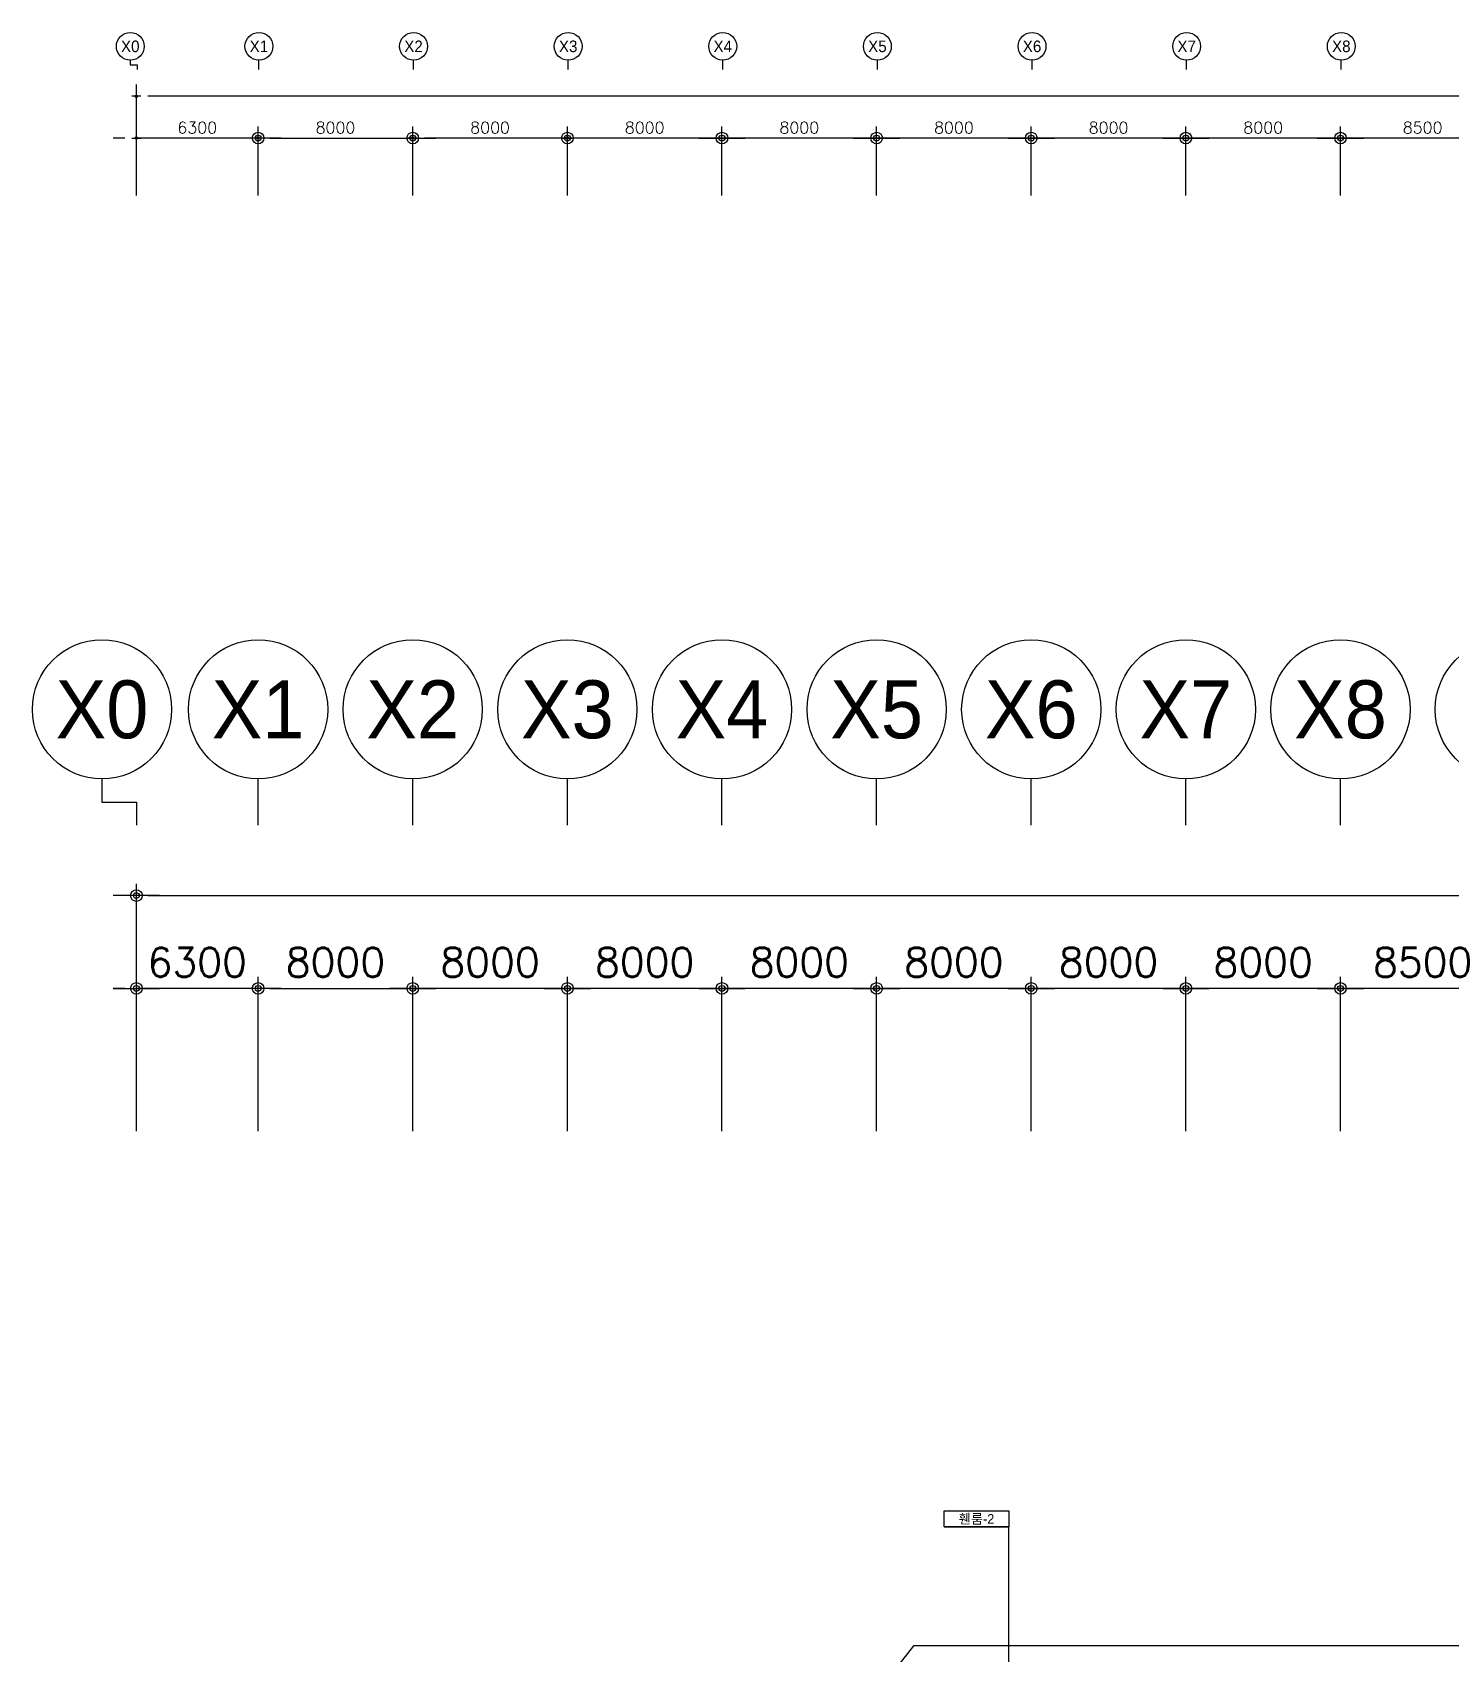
# Model space of a CAD drawing. Header units: millimetres. Extents: x -7614 to 421357, y 85218 to 341757.
# Drawn here: x 71993 to 145365, y 257878 to 341757 of the extents above; entities that cross this region are included whole.
import ezdxf
from ezdxf.enums import TextEntityAlignment as Align

# ---------------------------------------------------------------- set-up
doc = ezdxf.new("R2010")
doc.units = ezdxf.units.MM
doc.header["$LTSCALE"] = 600
doc.header["$MEASUREMENT"] = 0
doc.layers.get('0').update_dxf_attribs({"linetype": 'CONTINUOUS', "lineweight": 0})
doc.layers.get('DEFPOINTS').update_dxf_attribs({"linetype": 'CONTINUOUS'})
for name, color, linetype in [('e-plan', 9, 'CONTINUOUS'), ('e-room-box', 7, 'CONTINUOUS'), ('e-text', 6, 'CONTINUOUS')]:
    doc.layers.add(name, color=color, linetype=linetype)
doc.styles.add('htw', font='Dotum.ttf')
doc.styles.add('kiahn', font='romans.shx', dxfattribs={"bigfont": 'cadhs.shx'})
doc.styles.add('YS1-UNIT$0$kiahn', font='romans.shx', dxfattribs={"bigfont": 'WHGTXT.shx'})
doc.styles.add('돋움', font='Dotum.ttf')
doc.dimstyles.new('YS1-UNIT$0$KIAHN', dxfattribs={"dimscale": 0.5, "dimtxt": 2.5, "dimasz": 1, "dimexe": 1, "dimexo": 1, "dimgap": 1, "dimtad": 1, "dimdec": 0, "dimzin": 1, "dimdsep": 46, "dimtxsty": 'YS1-UNIT$0$kiahn', "dimblk1": 'YS1-UNIT$0$DIMDOT', "dimblk2": 'YS1-UNIT$0$DIMDOT', "dimsah": 1, "dimcen": 0, "dimadec": 0, "dimazin": 0, "dimtfac": 1, "dimtdec": 0, "dimtix": 1, "dimtmove": 2, "dimatfit": 3, "dimldrblk": 'YS1-UNIT$0$DIMDOT', "dimfxl": 1, "dimtolj": 1, "dimtzin": 1, "dimarcsym": 0})

# ---------------------------------------------------------------- blocks, each defined once
blk = doc.blocks.new('YS1-UNIT$0$DIMDOT')
blk.add_line((-2, 0), (2, 0))
for radius in [0.5, 0.25]:
    blk.add_circle((0, 0), radius)
blk = doc.blocks.new('*D4')
at = {"layer": 'DEFPOINTS', "color": 0, "transparency": 16777216}
for p in [(-299440, 34020), (-299440, 26034), (-291440, 26034)]:
    blk.add_point(p, dxfattribs=at)
at = {"layer": 'e-plan', "color": 0, "lineweight": -2, "transparency": 16777216}
for p, q in [((-299440, 26634), (-299440, 34620)), ((-291440, 26634), (-291440, 34620)), ((-292040, 34020), (-298840, 34020))]:
    blk.add_line(p, q, dxfattribs=at)
at = {"layer": 'e-plan', "color": 0, "lineweight": -2, "transparency": 16777216, "xscale": 600, "yscale": 600, "zscale": 600, "rotation": 180}
blk.add_blockref('YS1-UNIT$0$DIMDOT', (-299440, 34020), dxfattribs=at)
at = {"layer": 'e-plan', "color": 0, "lineweight": -2, "transparency": 16777216, "xscale": 600, "yscale": 600, "zscale": 600}
blk.add_blockref('YS1-UNIT$0$DIMDOT', (-291440, 34020), dxfattribs=at)
at = {"layer": 'e-plan', "color": 0, "transparency": 16777216, "insert": (-295440, 35370), "char_height": 1500, "attachment_point": 5, "style": 'kiahn'}
blk.add_mtext('\\A1;8000', dxfattribs=at)
blk = doc.blocks.new('*D19')
at = {"layer": 'DEFPOINTS', "color": 0, "transparency": 16777216}
for p in [(-323440, 34020), (-323440, 26034), (-315440, 26034)]:
    blk.add_point(p, dxfattribs=at)
at = {"layer": 'e-plan', "color": 0, "lineweight": -2, "transparency": 16777216}
for p, q in [((-323440, 26634), (-323440, 34620)), ((-315440, 26634), (-315440, 34620)), ((-316040, 34020), (-322840, 34020))]:
    blk.add_line(p, q, dxfattribs=at)
at = {"layer": 'e-plan', "color": 0, "lineweight": -2, "transparency": 16777216, "xscale": 600, "yscale": 600, "zscale": 600, "rotation": 180}
blk.add_blockref('YS1-UNIT$0$DIMDOT', (-323440, 34020), dxfattribs=at)
at = {"layer": 'e-plan', "color": 0, "lineweight": -2, "transparency": 16777216, "xscale": 600, "yscale": 600, "zscale": 600}
blk.add_blockref('YS1-UNIT$0$DIMDOT', (-315440, 34020), dxfattribs=at)
at = {"layer": 'e-plan', "color": 0, "transparency": 16777216, "insert": (-319440, 35370), "char_height": 1500, "attachment_point": 5, "style": 'kiahn'}
blk.add_mtext('\\A1;8000', dxfattribs=at)
blk = doc.blocks.new('*D20')
at = {"layer": 'DEFPOINTS', "color": 0, "transparency": 16777216}
for p in [(-315440, 34020), (-315440, 26034), (-307440, 26034)]:
    blk.add_point(p, dxfattribs=at)
at = {"layer": 'e-plan', "color": 0, "lineweight": -2, "transparency": 16777216}
for p, q in [((-315440, 26634), (-315440, 34620)), ((-307440, 26634), (-307440, 34620)), ((-308040, 34020), (-314840, 34020))]:
    blk.add_line(p, q, dxfattribs=at)
at = {"layer": 'e-plan', "color": 0, "lineweight": -2, "transparency": 16777216, "xscale": 600, "yscale": 600, "zscale": 600, "rotation": 180}
blk.add_blockref('YS1-UNIT$0$DIMDOT', (-315440, 34020), dxfattribs=at)
at = {"layer": 'e-plan', "color": 0, "lineweight": -2, "transparency": 16777216, "xscale": 600, "yscale": 600, "zscale": 600}
blk.add_blockref('YS1-UNIT$0$DIMDOT', (-307440, 34020), dxfattribs=at)
at = {"layer": 'e-plan', "color": 0, "transparency": 16777216, "insert": (-311440, 35370), "char_height": 1500, "attachment_point": 5, "style": 'kiahn'}
blk.add_mtext('\\A1;8000', dxfattribs=at)
blk = doc.blocks.new('*D21')
at = {"layer": 'DEFPOINTS', "color": 0, "transparency": 16777216}
for p in [(-307440, 34020), (-307440, 26034), (-299440, 26034)]:
    blk.add_point(p, dxfattribs=at)
at = {"layer": 'e-plan', "color": 0, "lineweight": -2, "transparency": 16777216}
for p, q in [((-307440, 26634), (-307440, 34620)), ((-299440, 26634), (-299440, 34620)), ((-300040, 34020), (-306840, 34020))]:
    blk.add_line(p, q, dxfattribs=at)
at = {"layer": 'e-plan', "color": 0, "lineweight": -2, "transparency": 16777216, "xscale": 600, "yscale": 600, "zscale": 600, "rotation": 180}
blk.add_blockref('YS1-UNIT$0$DIMDOT', (-307440, 34020), dxfattribs=at)
at = {"layer": 'e-plan', "color": 0, "lineweight": -2, "transparency": 16777216, "xscale": 600, "yscale": 600, "zscale": 600}
blk.add_blockref('YS1-UNIT$0$DIMDOT', (-299440, 34020), dxfattribs=at)
at = {"layer": 'e-plan', "color": 0, "transparency": 16777216, "insert": (-303440, 35370), "char_height": 1500, "attachment_point": 5, "style": 'kiahn'}
blk.add_mtext('\\A1;8000', dxfattribs=at)
blk = doc.blocks.new('*D22')
at = {"layer": 'DEFPOINTS', "color": 0, "transparency": 16777216}
for p in [(-291440, 34020), (-291440, 26034), (-283440, 26034)]:
    blk.add_point(p, dxfattribs=at)
at = {"layer": 'e-plan', "color": 0, "lineweight": -2, "transparency": 16777216}
for p, q in [((-291440, 26634), (-291440, 34620)), ((-283440, 26634), (-283440, 34620)), ((-284040, 34020), (-290840, 34020))]:
    blk.add_line(p, q, dxfattribs=at)
at = {"layer": 'e-plan', "color": 0, "lineweight": -2, "transparency": 16777216, "xscale": 600, "yscale": 600, "zscale": 600, "rotation": 180}
blk.add_blockref('YS1-UNIT$0$DIMDOT', (-291440, 34020), dxfattribs=at)
at = {"layer": 'e-plan', "color": 0, "lineweight": -2, "transparency": 16777216, "xscale": 600, "yscale": 600, "zscale": 600}
blk.add_blockref('YS1-UNIT$0$DIMDOT', (-283440, 34020), dxfattribs=at)
at = {"layer": 'e-plan', "color": 0, "transparency": 16777216, "insert": (-287440, 35370), "char_height": 1500, "attachment_point": 5, "style": 'kiahn'}
blk.add_mtext('\\A1;8000', dxfattribs=at)
blk = doc.blocks.new('*D23')
at = {"layer": 'DEFPOINTS', "color": 0, "transparency": 16777216}
for p in [(-283440, 34020), (-283440, 26034), (-275440, 26034)]:
    blk.add_point(p, dxfattribs=at)
at = {"layer": 'e-plan', "color": 0, "lineweight": -2, "transparency": 16777216}
for p, q in [((-283440, 26634), (-283440, 34620)), ((-275440, 26634), (-275440, 34620)), ((-276040, 34020), (-282840, 34020))]:
    blk.add_line(p, q, dxfattribs=at)
at = {"layer": 'e-plan', "color": 0, "lineweight": -2, "transparency": 16777216, "xscale": 600, "yscale": 600, "zscale": 600, "rotation": 180}
blk.add_blockref('YS1-UNIT$0$DIMDOT', (-283440, 34020), dxfattribs=at)
at = {"layer": 'e-plan', "color": 0, "lineweight": -2, "transparency": 16777216, "xscale": 600, "yscale": 600, "zscale": 600}
blk.add_blockref('YS1-UNIT$0$DIMDOT', (-275440, 34020), dxfattribs=at)
at = {"layer": 'e-plan', "color": 0, "transparency": 16777216, "insert": (-279440, 35370), "char_height": 1500, "attachment_point": 5, "style": 'kiahn'}
blk.add_mtext('\\A1;8000', dxfattribs=at)
blk = doc.blocks.new('*D24')
at = {"layer": 'DEFPOINTS', "color": 0, "transparency": 16777216}
for p in [(-275440, 34020), (-275440, 26034), (-266940, 26034)]:
    blk.add_point(p, dxfattribs=at)
at = {"layer": 'e-plan', "color": 0, "lineweight": -2, "transparency": 16777216}
for p, q in [((-275440, 26634), (-275440, 34620)), ((-266940, 26634), (-266940, 34620)), ((-267540, 34020), (-274840, 34020))]:
    blk.add_line(p, q, dxfattribs=at)
at = {"layer": 'e-plan', "color": 0, "lineweight": -2, "transparency": 16777216, "xscale": 600, "yscale": 600, "zscale": 600, "rotation": 180}
blk.add_blockref('YS1-UNIT$0$DIMDOT', (-275440, 34020), dxfattribs=at)
at = {"layer": 'e-plan', "color": 0, "lineweight": -2, "transparency": 16777216, "xscale": 600, "yscale": 600, "zscale": 600}
blk.add_blockref('YS1-UNIT$0$DIMDOT', (-266940, 34020), dxfattribs=at)
at = {"layer": 'e-plan', "color": 0, "transparency": 16777216, "insert": (-271190, 35370), "char_height": 1500, "attachment_point": 5, "style": 'kiahn'}
blk.add_mtext('\\A1;8500', dxfattribs=at)
blk = doc.blocks.new('b')
at = {"layer": 'e-plan'}
blk.add_line((0, 0), (0, 4), dxfattribs=at)
blk.add_circle((0, 10), 6, dxfattribs=at)
blk = doc.blocks.new('*D55')
at = {"layer": 'DEFPOINTS', "color": 0, "transparency": 16777216}
for p in [(-323440, 34020), (-331440, 26034), (-323440, 26034)]:
    blk.add_point(p, dxfattribs=at)
at = {"layer": 'e-plan', "color": 0, "lineweight": -2, "transparency": 16777216}
for p, q in [((-331440, 26634), (-331440, 34620)), ((-323440, 26634), (-323440, 34620)), ((-330840, 34020), (-324040, 34020))]:
    blk.add_line(p, q, dxfattribs=at)
at = {"layer": 'e-plan', "color": 0, "lineweight": -2, "transparency": 16777216, "xscale": 600, "yscale": 600, "zscale": 600, "rotation": 180}
blk.add_blockref('YS1-UNIT$0$DIMDOT', (-331440, 34020), dxfattribs=at)
at = {"layer": 'e-plan', "color": 0, "lineweight": -2, "transparency": 16777216, "xscale": 600, "yscale": 600, "zscale": 600}
blk.add_blockref('YS1-UNIT$0$DIMDOT', (-323440, 34020), dxfattribs=at)
at = {"layer": 'e-plan', "color": 0, "transparency": 16777216, "insert": (-327440, 35370), "char_height": 1500, "attachment_point": 5, "style": 'kiahn'}
blk.add_mtext('\\A1;8000', dxfattribs=at)
blk = doc.blocks.new('*D56')
at = {"layer": 'DEFPOINTS', "color": 0, "transparency": 16777216}
for p in [(-337740, 34020), (-337740, 26034), (-331440, 26034)]:
    blk.add_point(p, dxfattribs=at)
at = {"layer": 'e-plan', "color": 0, "lineweight": -2, "transparency": 16777216}
for p, q in [((-337740, 26634), (-337740, 34620)), ((-331440, 26634), (-331440, 34620)), ((-338340, 34020), (-338940, 34020)), ((-331440, 34020), (-337740, 34020)), ((-330840, 34020), (-330240, 34020))]:
    blk.add_line(p, q, dxfattribs=at)
at = {"layer": 'e-plan', "color": 0, "lineweight": -2, "transparency": 16777216, "xscale": 600, "yscale": 600, "zscale": 600}
blk.add_blockref('YS1-UNIT$0$DIMDOT', (-337740, 34020), dxfattribs=at)
at = {"layer": 'e-plan', "color": 0, "lineweight": -2, "transparency": 16777216, "xscale": 600, "yscale": 600, "zscale": 600, "rotation": 180}
blk.add_blockref('YS1-UNIT$0$DIMDOT', (-331440, 34020), dxfattribs=at)
at = {"layer": 'e-plan', "color": 0, "transparency": 16777216, "insert": (-334590, 35370), "char_height": 1500, "attachment_point": 5, "style": 'kiahn'}
blk.add_mtext('\\A1;6300', dxfattribs=at)
blk = doc.blocks.new('*D63')
at = {"layer": 'DEFPOINTS', "color": 0, "transparency": 16777216}
for p in [(-5240, 38820), (-337740, 26034), (-5240, 26034)]:
    blk.add_point(p, dxfattribs=at)
at = {"layer": 'e-plan', "color": 0, "lineweight": -2, "transparency": 16777216}
for p, q in [((-337740, 26634), (-337740, 39420)), ((-337140, 38820), (-5840, 38820)), ((-5240, 26634), (-5240, 39420))]:
    blk.add_line(p, q, dxfattribs=at)
at = {"layer": 'e-plan', "color": 0, "lineweight": -2, "transparency": 16777216, "xscale": 600, "yscale": 600, "zscale": 600, "rotation": 180}
blk.add_blockref('YS1-UNIT$0$DIMDOT', (-337740, 38820), dxfattribs=at)
at = {"layer": 'e-plan', "color": 0, "lineweight": -2, "transparency": 16777216, "xscale": 600, "yscale": 600, "zscale": 600}
blk.add_blockref('YS1-UNIT$0$DIMDOT', (-5240, 38820), dxfattribs=at)
at = {"layer": 'e-plan', "color": 0, "transparency": 16777216, "insert": (-171490, 40170), "char_height": 1500, "attachment_point": 5, "style": 'kiahn'}
blk.add_mtext('\\A1;332500', dxfattribs=at)
blk = doc.blocks.new('A$C322519D2')
at = {"layer": 'e-plan'}
blk.add_lwpolyline([(-339517.3, 44856.3), (-339517.3, 43656.3), (-337740, 43656.3), (-337740, 42456.3)], dxfattribs=at)
blk.add_circle((-339517.3, 48456.3), 3600, dxfattribs=at)
at = {"layer": 'e-plan', "xscale": 600, "yscale": 600, "zscale": 600}
for p in [(-331440, 42456.3), (-323440, 42456.3), (-315440, 42456.3), (-307440, 42456.3), (-299440, 42456.3), (-291440, 42456.3), (-283440, 42456.3), (-275440, 42456.3), (-266940, 42456.3)]:
    blk.add_blockref('b', p, dxfattribs=at)
at = {"layer": 'e-plan', "style": 'htw'}
for s, p in [('X0', (-339517.3, 48456.3)), ('X1', (-331440, 48456.3)), ('X2', (-323440, 48456.3)), ('X3', (-315440, 48456.3)), ('X4', (-307440, 48456.3)), ('X5', (-299440, 48456.3)), ('X6', (-291440, 48456.3)), ('X7', (-283440, 48456.3)), ('X8', (-275440, 48456.3))]:
    blk.add_text(s, height=3000, dxfattribs=at).set_placement(p, align=Align.MIDDLE_CENTER)
at = {"layer": 'e-plan'}
for base, p1, p2, picture, middle in [((-5240, 38819.6), (-337740, 26034.3), (-5240, 26034.3), '*D63', (-171490, 40169.6)), ((-323440, 34019.6), (-331440, 26034.3), (-323440, 26034.3), '*D55', (-327440, 35369.6))]:
    dim = blk.add_linear_dim(base=base, p1=p1, p2=p2, angle=180, dimstyle='YS1-UNIT$0$KIAHN', override={"dimscale": 600, "dimtxsty": 'kiahn'}, dxfattribs=at)
    dim.commit()
    dim.dimension.update_dxf_attribs({"geometry": picture, "text_midpoint": middle})
for base, p1, p2, picture, middle in [((-337740, 34019.6), (-331440, 26034.3), (-337740, 26034.3), '*D56', (-334590, 35369.6)), ((-323440, 34019.6), (-315440, 26034.3), (-323440, 26034.3), '*D19', (-319440, 35369.6)), ((-315440, 34019.6), (-307440, 26034.3), (-315440, 26034.3), '*D20', (-311440, 35369.6)), ((-307440, 34019.6), (-299440, 26034.3), (-307440, 26034.3), '*D21', (-303440, 35369.6)), ((-299440, 34019.6), (-291440, 26034.3), (-299440, 26034.3), '*D4', (-295440, 35369.6)), ((-291440, 34019.6), (-283440, 26034.3), (-291440, 26034.3), '*D22', (-287440, 35369.6)), ((-283440, 34019.6), (-275440, 26034.3), (-283440, 26034.3), '*D23', (-279440, 35369.6)), ((-275440, 34019.6), (-266940, 26034.3), (-275440, 26034.3), '*D24', (-271190, 35369.6))]:
    dim = blk.add_linear_dim(base=base, p1=p1, p2=p2, dimstyle='YS1-UNIT$0$KIAHN', override={"dimscale": 600, "dimtxsty": 'kiahn'}, dxfattribs=at)
    dim.commit()
    dim.dimension.update_dxf_attribs({"geometry": picture, "text_midpoint": middle})

msp = doc.modelspace()

# ---------------------------------------------------------------- linework, layer by layer
at = {"layer": 'e-plan'}
for p, q in [((77055, 340317), (77055, 340077)), ((77055, 340077), (77411, 340077)), ((77411, 340077), (77411, 339837)), ((83711, 339837), (83711, 340317)), ((91711, 339837), (91711, 340317)), ((99711, 339837), (99711, 340317)), ((107711, 339837), (107711, 340317)), ((115711, 339837), (115711, 340317)), ((123711, 339837), (123711, 340317)), ((131711, 339837), (131711, 340317)), ((139711, 339837), (139711, 340317)), ((77370, 333322), (77370, 339055)), ((409270, 338455), (77970, 338455)), ((77370, 333322), (77370, 336892)), ((83670, 333327), (83670, 336892)), ((83670, 333327), (83670, 336892)), ((91670, 333327), (91670, 336892)), ((91670, 333327), (91670, 336892)), ((99670, 333327), (99670, 336892)), ((99670, 333327), (99670, 336892)), ((107670, 333327), (107670, 336892)), ((107670, 333327), (107670, 336892)), ((115670, 333327), (115670, 336892)), ((115670, 333327), (115670, 336892)), ((123670, 333327), (123670, 336892)), ((123670, 333327), (123670, 336892)), ((131670, 333327), (131670, 336892)), ((131670, 333327), (131670, 336892)), ((139670, 333327), (139670, 336892)), ((139670, 333327), (139670, 336892)), ((76770, 336292), (76170, 336292)), ((83670, 336292), (77370, 336292)), ((84270, 336292), (84870, 336292)), ((84270, 336292), (91070, 336292)), ((99070, 336292), (92270, 336292)), ((107070, 336292), (100270, 336292)), ((115070, 336292), (108270, 336292)), ((123070, 336292), (116270, 336292)), ((131070, 336292), (124270, 336292)), ((139070, 336292), (132270, 336292)), ((147570, 336292), (140270, 336292)), ((117583, 258287), (111121, 250053)), ((205278, 258281), (117583, 258287))]:
    msp.add_line(p, q, dxfattribs=at)
for centre in [(77055, 341037), (83711, 341037), (91711, 341037), (99711, 341037), (107711, 341037), (115711, 341037), (123711, 341037), (131711, 341037), (139711, 341037)]:
    msp.add_circle(centre, 720, dxfattribs=at)
at = {"layer": 'e-room-box'}
for p, q in [((119172, 265265), (122506, 265265)), ((119172, 264432), (119172, 265265)), ((122506, 265265), (122506, 264432)), ((119172, 264432), (122506, 264432)), ((122506, 264432), (119172, 264432)), ((122506, 253104), (122506, 264432))]:
    msp.add_line(p, q, dxfattribs=at)

# ---------------------------------------------------------------- block references
at = {"layer": 'e-plan', "rotation": 180}
for p, xscale, yscale, zscale in [((77370, 338455), 120, 120, 120), ((83670, 336292), 600, 600, 600), ((83670, 336292), 120, 120, 120), ((91670, 336292), 120, 120, 120), ((99670, 336292), 600, 600, 600), ((107670, 336292), 600, 600, 600), ((115670, 336292), 600, 600, 600), ((123670, 336292), 600, 600, 600), ((131670, 336292), 600, 600, 600), ((139670, 336292), 600, 600, 600)]:
    msp.add_blockref('YS1-UNIT$0$DIMDOT', p, dxfattribs=dict(at, xscale=xscale, yscale=yscale, zscale=zscale))
at = {"layer": 'e-plan'}
for p, xscale, yscale, zscale in [((77370, 336292), 120, 120, 120), ((91670, 336292), 600, 600, 600), ((99670, 336292), 120, 120, 120), ((107670, 336292), 600, 600, 600), ((115670, 336292), 600, 600, 600), ((123670, 336292), 600, 600, 600), ((131670, 336292), 600, 600, 600), ((139670, 336292), 600, 600, 600)]:
    msp.add_blockref('YS1-UNIT$0$DIMDOT', p, dxfattribs=dict(at, xscale=xscale, yscale=yscale, zscale=zscale))
msp.add_blockref('A$C322519D2', (415110, 258277), dxfattribs=at)

# ---------------------------------------------------------------- texts
at = {"layer": 'e-plan', "style": '돋움'}
for s, p in [('X0', (77055, 341037)), ('X1', (83711, 341037)), ('X2', (91711, 341037)), ('X3', (99711, 341037)), ('X4', (107711, 341037)), ('X5', (115711, 341037)), ('X6', (123711, 341037)), ('X7', (131711, 341037)), ('X8', (139711, 341037))]:
    msp.add_text(s, height=600, dxfattribs=at).set_placement(p, align=Align.MIDDLE_CENTER)
at = {"layer": 'e-plan', "char_height": 600, "attachment_point": 5, "style": 'kiahn'}
for s, insert in [('\\A1;6300', (80520, 336832)), ('\\A1;8000', (87670, 336832)), ('\\A1;8000', (95670, 336832)), ('\\A1;8000', (103670, 336832)), ('\\A1;8000', (111670, 336832)), ('\\A1;8000', (119670, 336832)), ('\\A1;8000', (127670, 336832)), ('\\A1;8000', (135670, 336832)), ('\\A1;8500', (143920, 336832))]:
    msp.add_mtext(s, dxfattribs=dict(at, insert=insert))
at = {"layer": 'e-text', "style": '돋움'}
msp.add_text('휀룸-2', height=500, dxfattribs=at).set_placement((120839, 264848), align=Align.MIDDLE_CENTER)

doc.saveas('drawing.dxf')
